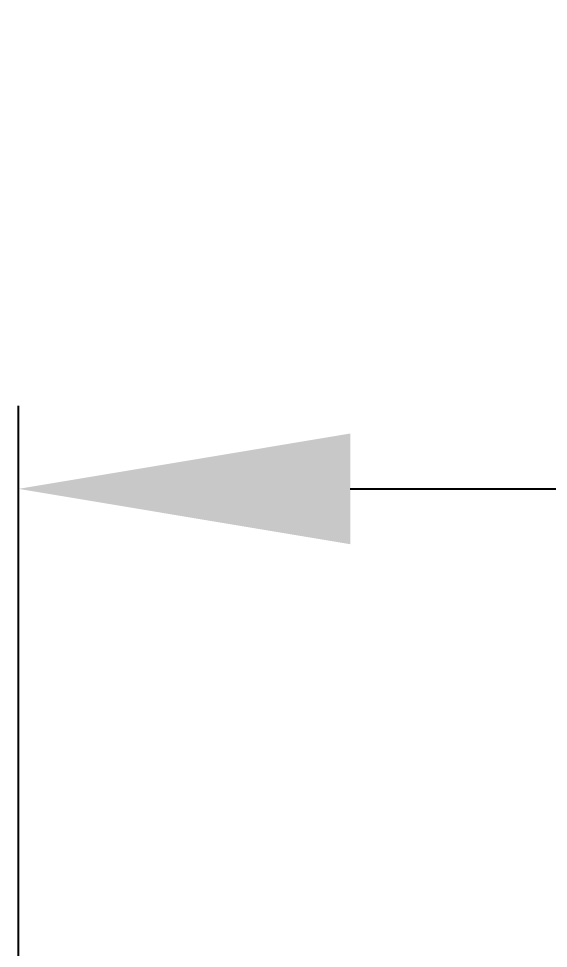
# Model space of a CAD drawing. Header units: millimetres. Extents: x -209 to 4251, y 50 to 3279.
# Drawn here: x 1250.4 to 1314.3, y 1740.3 to 1852.4 of the extents above; entities that cross this region are included whole.
import ezdxf

# ---------------------------------------------------------------- set-up
doc = ezdxf.new("R2010")
doc.units = ezdxf.units.MM
doc.layers.add('ZANO_W', color=1, linetype='Continuous', lineweight=0)
doc.styles.get("Standard").update_dxf_attribs({"font": 'ARIALUNI.TTF'})
doc.dimstyles.new('pl i ang', dxfattribs={"dimtxt": 50, "dimasz": 50, "dimexe": 1.25, "dimexo": 0.625, "dimgap": 10, "dimtad": 1, "dimtoh": 1, "dimtxsty": 'Standard', "dimcen": 2.5, "dimclrd": 1, "dimclre": 1, "dimclrt": 1, "dimadec": 0, "dimazin": 0, "dimtfac": 1, "dimtmove": 0, "dimatfit": 3, "dimfxl": 1, "dimarcsym": 1})

# ---------------------------------------------------------------- blocks, each defined once
blk = doc.blocks.new('*D428')
at = {"layer": 'ZANO_W', "color": 1, "lineweight": -2}
for p, q in [((1250.37, 1738.06), (1250.37, 1805.74)), ((1688.33, 1738.06), (1688.33, 1805.74)), ((1290.37, 1795.74), (1648.33, 1795.74))]:
    blk.add_line(p, q, dxfattribs=at)
at = {"layer": 'ZANO_W', "color": 1}
for points in [[(1290.37, 1802.41), (1290.37, 1789.07), (1250.37, 1795.74)], [(1648.33, 1789.07), (1648.33, 1802.41), (1688.33, 1795.74)]]:
    blk.add_solid(points, dxfattribs=at)
at = {"layer": 'ZANO_W', "color": 1, "insert": (1469.35, 1826.18), "char_height": 40, "attachment_point": 5}
blk.add_mtext('438', dxfattribs=at)

msp = doc.modelspace()

# ---------------------------------------------------------------- dimensions: what is measured, and where the dimension line sits
at = {"layer": 'ZANO_W'}
dim = msp.add_linear_dim(base=(1688.33, 1795.74), p1=(1250.37, 1728.06), p2=(1688.33, 1728.06), dimstyle='pl i ang', override={"dimtxt": 40, "dimasz": 40, "dimexe": 10, "dimexo": 10, "dimtoh": 0, "dimdec": 0, "dimtdec": 0, "dimtmove": 1}, dxfattribs=at)
dim.commit()
dim.dimension.update_dxf_attribs({"geometry": '*D428', "text_midpoint": (1469.35, 1826.18)})

doc.saveas('drawing.dxf')
